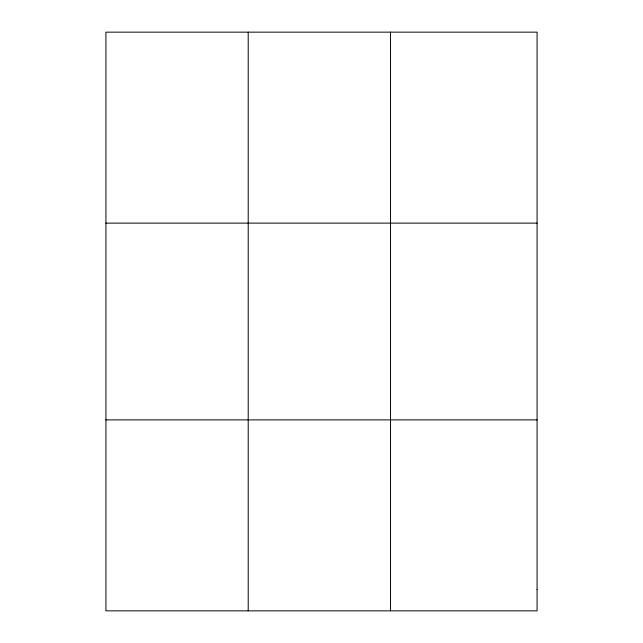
<?xml version="1.0" encoding="UTF-8"?>
<svg xmlns="http://www.w3.org/2000/svg" width="643" height="643" viewBox="0 0 643 643"><rect width="100%" height="100%" fill="white"/><g stroke="black" fill="none" stroke-linecap="round" stroke-linejoin="round"><path stroke-width="0.96" d="M248.206 610.85L248.206 32.15M390.486 610.85L390.486 32.15M105.926 223.121L537.074 223.121M105.926 419.879L537.074 419.879M537.074 589.631L537.074 610.85L105.926 610.85L105.926 32.15L537.074 32.15L537.074 589.631"/></g></svg>
